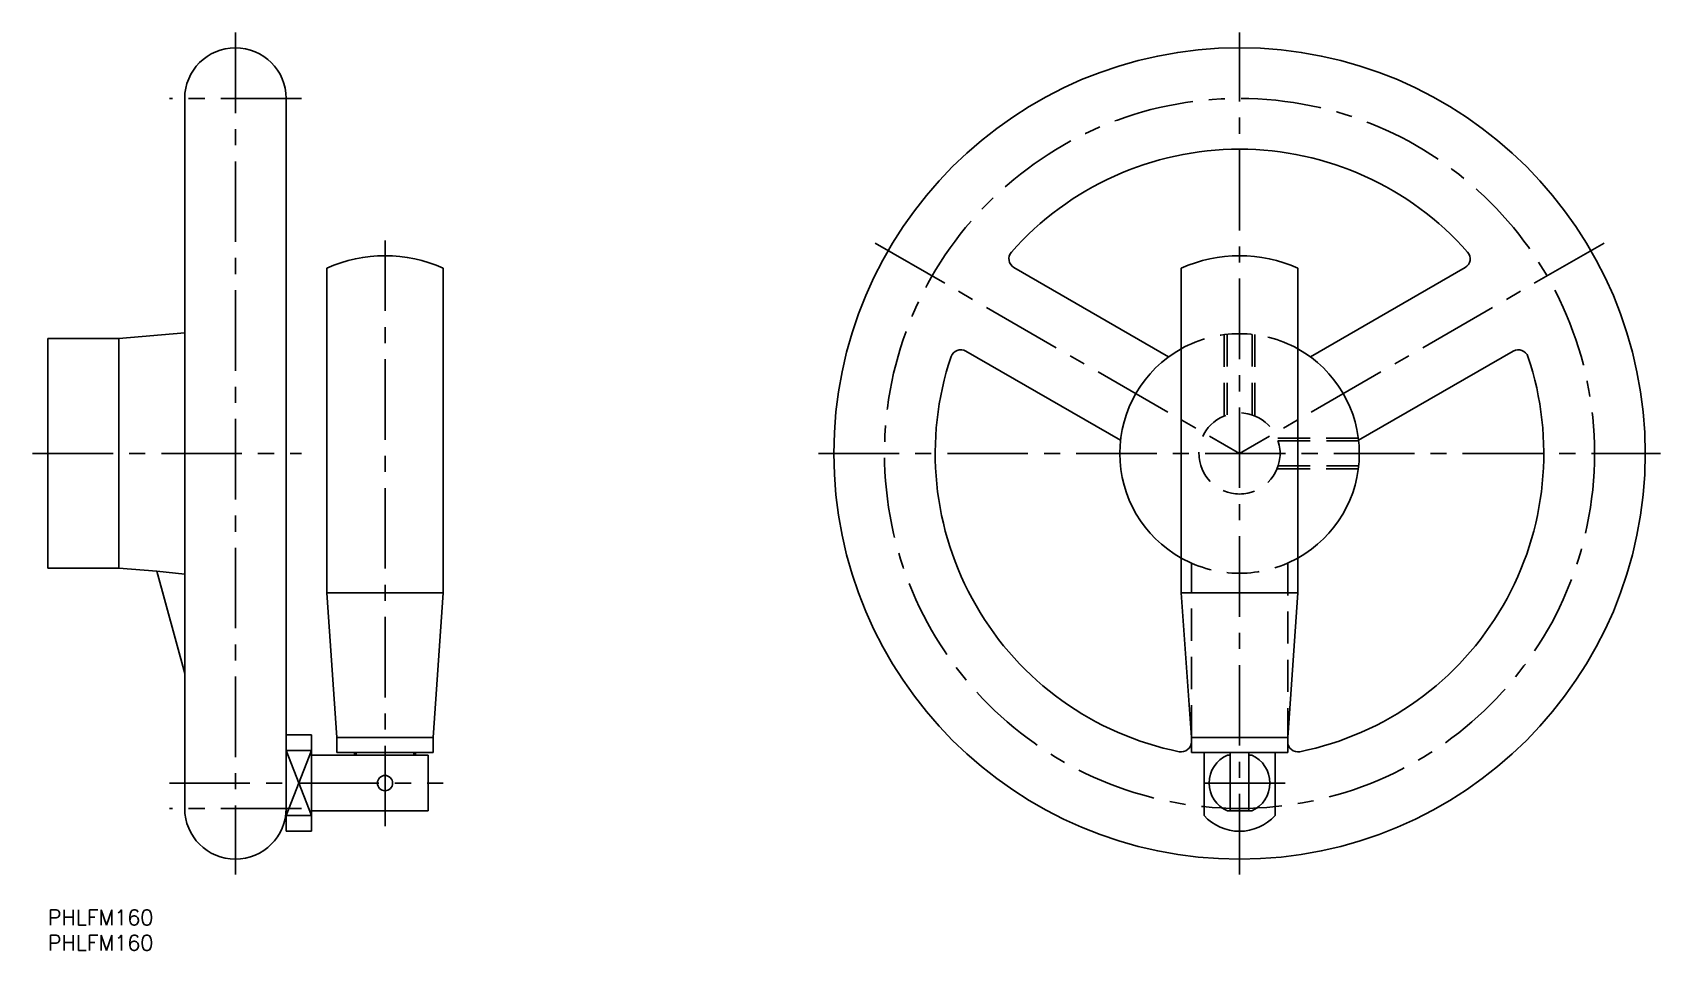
# Model space of a CAD drawing. Extents: x -3 to 318, y -8 to 173.
import ezdxf

# ---------------------------------------------------------------- set-up
doc = ezdxf.new("R2010")
doc.units = 0
doc.header["$LTSCALE"] = 0.5
doc.linetypes.add('CENTER', pattern=[50.8, 31.75, -6.35, 6.35, -6.35])
doc.linetypes.add('DASHED', pattern=[19.05, 12.7, -6.35])
for name, color, linetype in [('MSM_CENTER', 1, 'CENTER'), ('MSM_CONTINUOUS', 7, 'CONTINUOUS'), ('MSM_DASHED', 4, 'DASHED'), ('MSM_NARROW', 5, 'CONTINUOUS'), ('MSM_PART_NUMBER', 7, 'CONTINUOUS')]:
    doc.layers.add(name, color=color, linetype=linetype)
doc.styles.get("Standard").update_dxf_attribs({"font": 'txt.shx', "height": 3, "bigfont": 'bigfont.shx'})

# ---------------------------------------------------------------- blocks, each defined once
blk = doc.blocks.new('*U12')
at = {"layer": 'MSM_PART_NUMBER'}
blk.add_text('PHLFM160', height=3, dxfattribs=at).set_placement((0, -3))
blk = doc.blocks.new('*U13')
at = {"layer": 'MSM_PART_NUMBER'}
blk.add_text('PHLFM160', height=3, dxfattribs=at).set_placement((0, -8))

msp = doc.modelspace()

# ---------------------------------------------------------------- linework, layer by layer
at = {"layer": 'MSM_CENTER'}
for p, q in [((37, 173), (37, 7)), ((235, 7), (235, 173)), ((50, 160), (24, 160)), ((66.5, 16.5), (66.5, 132)), ((163.12, 131.5), (235, 90)), ((306.88, 131.5), (235, 90)), ((-3, 90), (50, 90)), ((152, 90), (318, 90)), ((24, 25), (78, 25)), ((244, 25), (226, 25)), ((50, 20), (24, 20))]:
    msp.add_line(p, q, dxfattribs=at)
msp.add_circle((235, 90), 70, dxfattribs=at)
at = {"layer": 'MSM_CONTINUOUS'}
for p, q in [((27, 20), (27, 160)), ((47, 15.5), (47, 160)), ((55, 62.5), (55, 126.55)), ((78, 126.55), (78, 62.5)), ((190.52, 126.65), (221.02, 109.04)), ((223.5, 126.55), (223.5, 62.5)), ((246.5, 62.5), (246.5, 126.55)), ((279.48, 126.65), (248.98, 109.04)), ((0, 67.35), (0, 112.65)), ((0, 112.65), (14, 112.65)), ((14, 112.65), (27, 113.79)), ((14, 67.35), (14, 112.65)), ((181.02, 110.2), (211.52, 92.59)), ((288.98, 110.2), (258.48, 92.59)), ((14, 67.35), (0, 67.35)), ((21.49, 66.81), (14, 67.35)), ((27, 46.62), (21.49, 66.81)), ((21.49, 66.81), (27, 66.21)), ((57, 34), (55, 62.5)), ((78, 62.5), (55, 62.5)), ((78, 62.5), (76, 34)), ((223.5, 62.5), (225.5, 34)), ((223.5, 62.5), (246.5, 62.5)), ((244.5, 34), (246.5, 62.5)), ((47, 34.5), (52, 34.5)), ((52, 15.5), (52, 34.5)), ((57, 31), (57, 34)), ((76, 34), (57, 34)), ((76, 34), (76, 31)), ((225.5, 34), (225.5, 31)), ((225.5, 34), (244.5, 34)), ((244.5, 31), (244.5, 34)), ((52, 31.42), (47, 31.42)), ((75, 30.5), (52, 30.5)), ((76, 31), (57, 31)), ((60.5, 30.5), (60.5, 31)), ((60.79, 31), (60.79, 30.5)), ((72.21, 30.5), (72.21, 31)), ((72.5, 31), (72.5, 30.5)), ((75, 19.5), (75, 30.5)), ((225.5, 31), (244.5, 31)), ((228, 31), (228, 18.58)), ((233.15, 30.5), (232.6, 30.5)), ((233.15, 31), (233.15, 19.5)), ((236.85, 19.5), (236.85, 31)), ((237.4, 30.5), (236.85, 30.5)), ((242, 18.58), (242, 31)), ((52, 19.5), (75, 19.5)), ((237.4, 19.5), (232.6, 19.5)), ((52, 18.58), (47, 18.58)), ((52, 15.5), (47, 15.5))]:
    msp.add_line(p, q, dxfattribs=at)
for centre, radius in [((235, 90), 80), ((66.5, 25), 1.5)]:
    msp.add_circle(centre, radius, dxfattribs=at)
for centre, radius, start, end in [((37, 160), 10, 0, 180), ((235, 90), 60, 41.4362, 138.5638), ((66.5, 100.8), 28.2, 65.9332, 114.0668), ((191.52, 128.38), 2, 138.5638, 240), ((235, 100.8), 28.2, 65.9332, 114.0668), ((278.48, 128.38), 2, 300, 41.4362), ((180.02, 108.46), 2, 60, 161.4362), ((235, 90), 23.62, 119.1287, 240.8713), ((235, 90), 23.62, 299.1287, 60.8713), ((289.98, 108.46), 2, 18.5638, 120), ((235, 90), 60, 161.4362, 258.5638), ((235, 90), 60, 281.4362, 18.5638), ((223.5, 33.15), 2, 258.5638, 0), ((246.5, 33.15), 2, 180, 281.4362), ((235, 25), 6, 113.5565, 246.4435), ((235, 25), 6, 293.5565, 66.4435), ((37, 20), 10, 180, 0), ((235, 25), 9.5, 222.5369, 317.4631)]:
    msp.add_arc(centre, radius, start, end, dxfattribs=at)
at = {"layer": 'MSM_DASHED'}
for p, q in [((232, 113.43), (232, 97.42)), ((232.54, 97.61), (232.54, 113.5)), ((237.46, 97.61), (237.46, 113.5)), ((238, 113.43), (238, 97.42)), ((258.43, 93), (242.42, 93)), ((242.61, 92.46), (258.5, 92.46)), ((258.43, 87), (242.42, 87)), ((242.61, 87.54), (258.5, 87.54)), ((225.5, 34), (225.5, 68.37)), ((244.5, 68.37), (244.5, 34))]:
    msp.add_line(p, q, dxfattribs=at)
msp.add_circle((235, 90), 8, dxfattribs=at)
for start, end in [(60.8713, 119.1287), (240.8713, 299.1287)]:
    msp.add_arc((235, 90), 23.62, start, end, dxfattribs=at)
at = {"layer": 'MSM_NARROW'}
for p, q in [((52, 18.58), (47, 31.42)), ((52, 31.42), (47, 18.58))]:
    msp.add_line(p, q, dxfattribs=at)

# ---------------------------------------------------------------- block references
at = {"layer": 'MSM_CONTINUOUS'}
for name in ['*U12', '*U13']:
    msp.add_blockref(name, (0, 0), dxfattribs=at)

doc.saveas('drawing.dxf')
